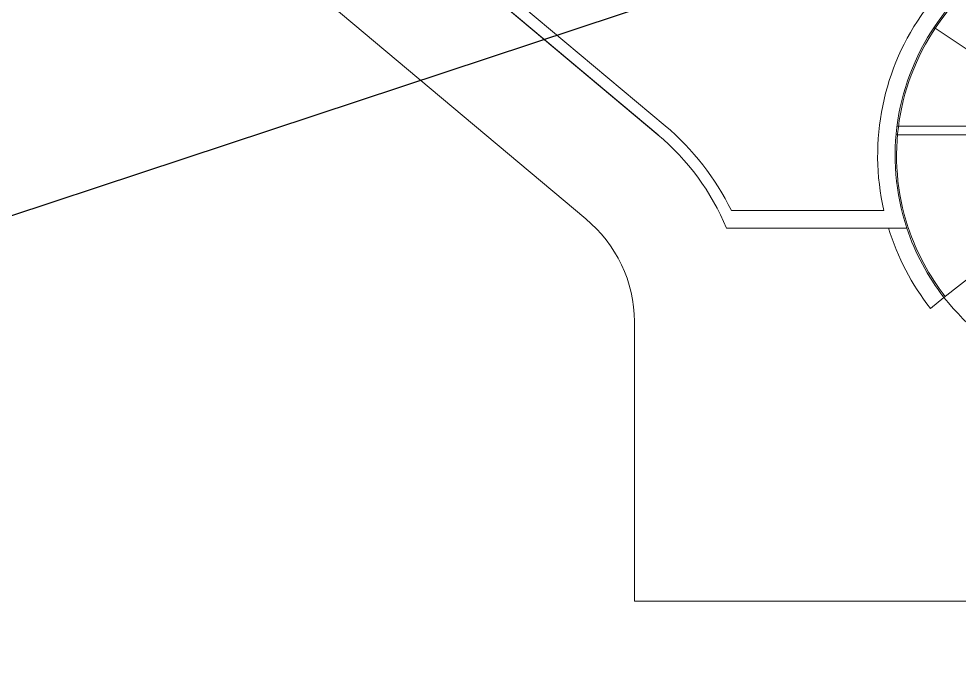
# Model space of a CAD drawing. Header units: millimetres. Extents: x 834140250 to 834644390, y 817877047 to 817987022.
# Drawn here: x 834164291 to 834180413, y 817906171 to 817917466 of the extents above; entities that cross this region are included whole.
import ezdxf

# ---------------------------------------------------------------- set-up
doc = ezdxf.new("R2010")
doc.units = ezdxf.units.MM
doc.header["$LTSCALE"] = 1000
doc.header["$MEASUREMENT"] = 0
doc.layers.add('VPA040_Text', color=3, linetype='Continuous')
doc.layers.add('VPA280_Structure', color=2, linetype='Continuous', lineweight=5)
doc.layers.add('VPAX', color=7, linetype='Continuous', lineweight=13)

# ---------------------------------------------------------------- blocks, each defined once
blk = doc.blocks.new('A$C767F005D')
at = {"layer": 'VPAX', "color": 253, "ltscale": 500}
for p, q in [((6383, -25716), (7629, -26550)), ((7735, -29422), (6553, -30345))]:
    blk.add_line(p, q, dxfattribs=at)
at = {"layer": 'VPAX', "color": 253}
for p, q in [((1246, -35558), (1246, -30762)), ((18496, -35558), (1246, -35558))]:
    blk.add_line(p, q, dxfattribs=at)
for points in [[(-14262, -16686), (411, -28999)], [(6528, -30313), (6539, -30308)]]:
    blk.add_lwpolyline(points, dxfattribs=at)
at = {"layer": 'VPAX', "color": 253, "ltscale": 500}
for points in [[(14300, -18536, 0.105104), (6469, -25592, 0.241704), (5916, -29158)], [(14313, -18558, 0.105104), (6489, -25607, 0.241704), (5940, -29150, 0.241704)]]:
    blk.add_lwpolyline(points, format="xyb", dxfattribs=at)
at = {"layer": 'VPAX', "color": 253, "ltscale": 2}
for points in [[(16881, -27558), (5731, -27558)], [(16881, -27408), (5748, -27408)]]:
    blk.add_lwpolyline(points, dxfattribs=at)
at = {"layer": 'VPAX', "color": 253}
blk.add_lwpolyline([(5916, -29158, 0.085907), (6553, -30345), (6321, -30535, -0.092182), (5602, -29158), (5916, -29158)], format="xyb", dxfattribs=at)
blk.add_arc((-1054, -30772), 2300, 0.2618, 50.4507, dxfattribs=at)
at = {"layer": 'VPAX', "color": 253, "ltscale": 500}
for centre, radius, start, end in [((9760, -27862), 4031, 198.6268, 217.7526), ((9666, -27912), 3951, 218.0107, 246.4407)]:
    blk.add_arc(centre, radius, start, end, dxfattribs=at)
blk = doc.blocks.new('A$C605D7B9A')
at = {"layer": 'VPA280_Structure', "color": 253, "ltscale": 500}
for points in [[(-1422, -24719), (1775, -27401, -0.10173), (2908, -28858), (5522, -28858, -0.216333), (6226, -25416, -0.108061), (14411, -18128), (16236, -21286), (16881, -21286), (16881, -21014)], [(16881, -24283), (16881, -21586), (16062, -21586), (14300, -18536, 0.105104), (6469, -25592, 0.241704), (5916, -29158), (2824, -29158, 0.120097), (1646, -27555), (-8349, -19168), (1650, -27558)], [(5916, -29158, 0.085908), (6553, -30345), (6321, -30535, -0.092183), (5602, -29158, -1.352185)]]:
    blk.add_lwpolyline(points, format="xyb", dxfattribs=at)

msp = doc.modelspace()

# ---------------------------------------------------------------- linework, layer by layer
at = {"ltscale": 500}
msp.add_lwpolyline([(834282788.7, 817953351.6), (834140250.4, 817906171.2)], dxfattribs=at)

# ---------------------------------------------------------------- block references
at = {"layer": 'VPA040_Text', "color": 3, "ltscale": 500}
msp.add_blockref('A$C767F005D', (834173599.7, 817943032.7), dxfattribs=at)
at = {"layer": 'VPAX', "color": 3, "ltscale": 500}
msp.add_blockref('A$C605D7B9A', (834173599.7, 817943032.7), dxfattribs=at)

doc.saveas('drawing.dxf')
